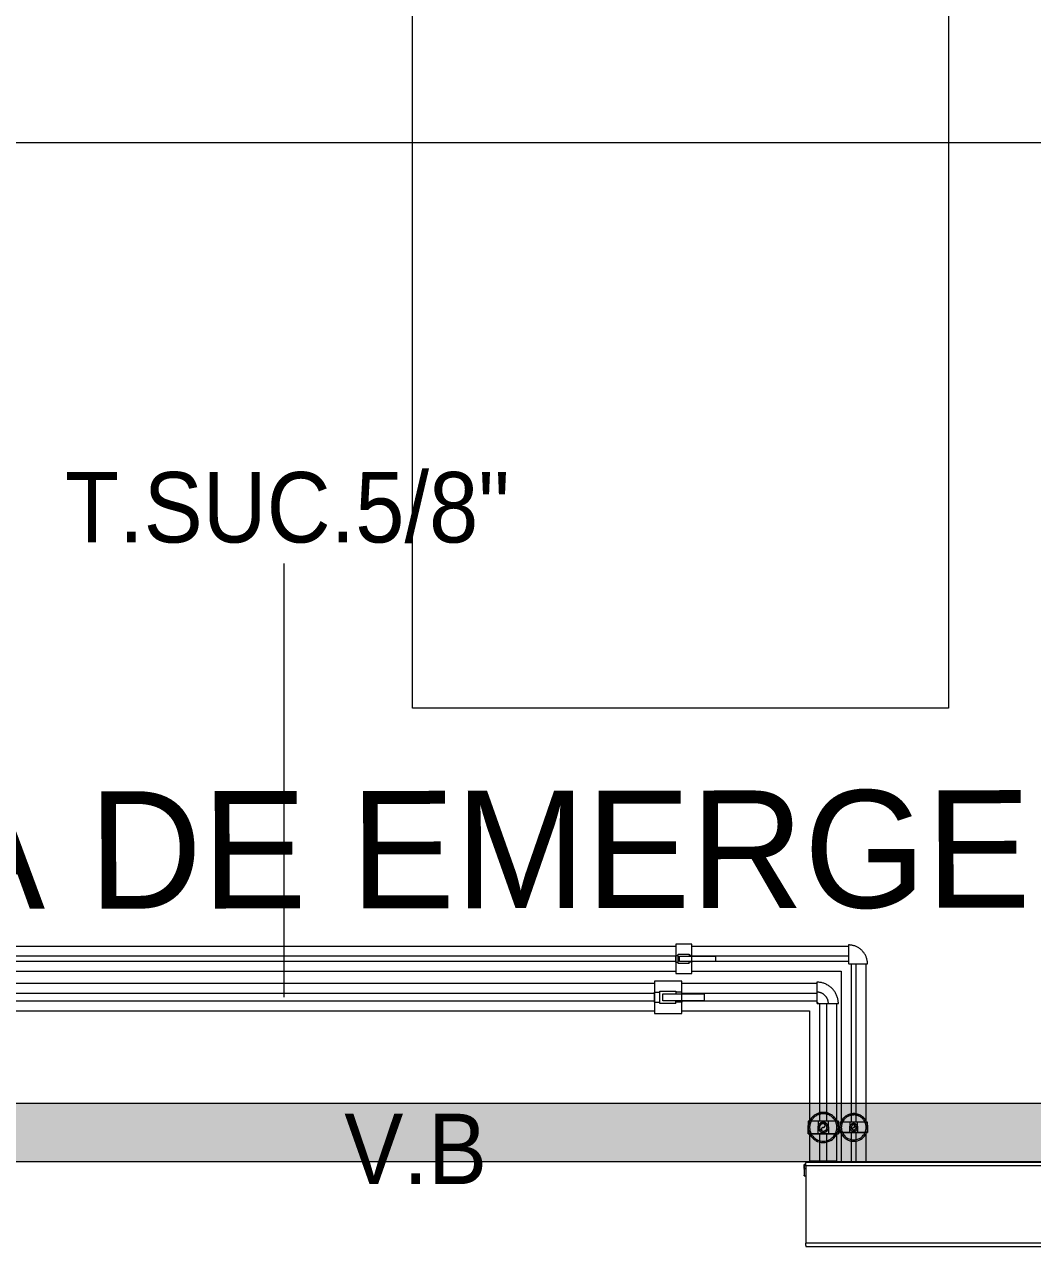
# Model space of a CAD drawing. Header units: metres. Extents: x 31.9 to 92.3, y -29 to 44.
# Drawn here: x 78.888 to 81.464, y -14.744 to -11.622 of the extents above; entities that cross this region are included whole.
import ezdxf

# ---------------------------------------------------------------- set-up
doc = ezdxf.new("R2010")
doc.units = ezdxf.units.M
doc.header["$LTSCALE"] = 100
doc.linetypes.add('HIDDEN JT', pattern=[0.0016, 0.001, -0.0006])
for name, color, linetype, lineweight in [('A-ANNO-NOTE', 7, 'Continuous', 9), ('Arqui', 8, 'Continuous', 0), ('M-EQPM', 7, 'Continuous', 18), ('P-PIPE', 7, 'Continuous', 18), ('P-PIPE-IDEN', 7, 'Continuous', 9)]:
    doc.layers.add(name, color=color, linetype=linetype, lineweight=lineweight)
doc.layers.add('A-DETL', color=7, linetype='Continuous', lineweight=9, true_color=0x00a600)
doc.styles.add('SansSerif', font='SANSS__.TTF', dxfattribs={"width": 0.9, "height": 0.18})
doc.styles.add('SansSerif_1', font='SANSS__.TTF', dxfattribs={"width": 0.9, "height": 0.0018})

# ---------------------------------------------------------------- blocks, each defined once
blk = doc.blocks.new('estructura etapa 3')
at = {"layer": 'Arqui'}
blk.add_line((-93.5202, -6703.6738), (-46.5015, -6703.6738), dxfattribs=at)
blk = doc.blocks.new('A$C59bbb444')
at = {"layer": 'Arqui', "ltscale": 0.3}
h = blk.add_hatch(color=256, dxfattribs=at)
h.dxf.hatch_style = 1
h.paths.add_polyline_path([(45.2653, 14.5965), (50.8169, 14.5965), (50.8169, 14.4465), (45.2653, 14.4465)])
at = {"layer": 'Arqui'}
blk.add_lwpolyline([(49.3687, 19.9553), (49.3687, 15.6053), (47.9987, 15.6053), (47.9987, 19.9553), (49.3687, 19.9553)], dxfattribs=at)
blk.add_lwpolyline([(45.2653, 14.5965), (50.8169, 14.5965), (50.8169, 14.4465), (45.2653, 14.4465)], close=True, dxfattribs=at)
blk.add_blockref('estructura etapa 3', (100.3206, 6720.7245), dxfattribs=at)
blk.add_text('PLANTA DE EMERGENCIA', height=0.3, rotation=0.0669, dxfattribs=at).set_placement((45.4991, 15.0913))
blk = doc.blocks.new('Ball_Valve-Brass-Standard_Port-WATTS-WBVS3-0_38_Thru_3_00_Inch-Soldered - 3_8_-2001148-NIVEL 03')
at = {"layer": 'P-PIPE', "color": 11, "true_color": 0xff8080}
for p, q in [((-0.081, -0.007), (-0.081, 0.007)), ((-0.081, 0.007), (0.0111, 0.007)), ((-0.0207, 0.0086), (-0.0137, 0.0086)), ((-0.0207, 0.007), (-0.0207, 0.0086)), ((-0.0137, 0.0119), (-0.0137, 0.007)), ((-0.0137, 0.0119), (0.0144, 0.0119)), ((0.0111, 0.007), (0.0111, -0.007)), ((0.0144, 0.0119), (0.0144, -0.0119)), ((0.0207, 0.0086), (0.0144, 0.0086)), ((0.0207, 0.0086), (0.0207, -0.0086)), ((0.0111, -0.007), (-0.081, -0.007)), ((-0.0207, -0.007), (-0.0207, -0.0086)), ((-0.0207, -0.0086), (-0.0137, -0.0086)), ((-0.0137, -0.0119), (-0.0137, -0.007)), ((0.0144, -0.0119), (-0.0137, -0.0119)), ((0.0207, -0.0086), (0.0144, -0.0086))]:
    blk.add_line(p, q, dxfattribs=at)
blk = doc.blocks.new('Ball_Valve-Brass-Standard_Port-WATTS-WBVS3-0_38_Thru_3_00_Inch-Soldered - 5_8_-2319746-NIVEL 03')
at = {"layer": 'P-PIPE', "color": 1, "true_color": 0xff0000}
for p, q in [((-0.0921, -0.0088), (-0.0921, 0.0088)), ((-0.0921, 0.0088), (0.0135, 0.0088)), ((-0.0349, 0.0127), (-0.0195, 0.0127)), ((-0.0349, 0.0088), (-0.0349, 0.0127)), ((-0.0195, 0.0159), (-0.0195, 0.0088)), ((-0.0195, 0.0159), (0.0219, 0.0159)), ((0.0135, 0.0088), (0.0135, -0.0088)), ((0.0219, 0.0159), (0.0219, -0.0159)), ((0.0349, 0.0127), (0.0219, 0.0127)), ((0.0349, 0.0127), (0.0349, -0.0127)), ((0.0135, -0.0088), (-0.0921, -0.0088)), ((-0.0349, -0.0088), (-0.0349, -0.0127)), ((-0.0349, -0.0127), (-0.0195, -0.0127)), ((-0.0195, -0.0159), (-0.0195, -0.0088)), ((0.0219, -0.0159), (-0.0195, -0.0159)), ((0.0349, -0.0127), (0.0219, -0.0127))]:
    blk.add_line(p, q, dxfattribs=at)
blk = doc.blocks.new('USA_IDU_RAC_QMD3_231005_SALIDA ATRAS - 18_000BTU_ 208-230V_ AR18CSDABWKNCV-V13-NIVEL 03')
at = {"layer": 'A-DETL', "color": 7, "linetype": 'HIDDEN JT'}
for centre, major_axis, start_param, end_param in [((80.88, -14.5414), (0, 0.00635), 0, 0.261799), ((80.88, -14.5414), (0, 0.00635), 6.021386, 6.283185), ((80.8846, -14.5322), (0, 0.00226), 0, 0.2618), ((81.9402, -14.5322), (0, 0.00226), 0, 0.2618), ((81.9449, -14.5414), (0, 0.00635), 6.021386, 6.283185), ((81.9449, -14.5414), (0, 0.00635), 0, 0.2618), ((80.8846, -14.7377), (0, 0.00661), 2.910337, 3.141593), ((81.9402, -14.7377), (0, 0.00661), 2.910337, 3.141593)]:
    blk.add_ellipse(centre, major_axis=major_axis, ratio=0.000003, start_param=start_param, end_param=end_param, dxfattribs=at)
at = {"layer": 'M-EQPM', "color": 1, "true_color": 0xff0000}
for p, q in [((80.8846, -14.535), (80.88, -14.535)), ((80.8846, -14.5377), (80.88, -14.5377)), ((80.88, -14.5441), (80.8846, -14.5441)), ((80.8846, -14.5454), (80.88, -14.5454)), ((81.9402, -14.5299), (80.8846, -14.5299)), ((80.8846, -14.5369), (80.8846, -14.5302)), ((80.8846, -14.5369), (81.9402, -14.5369)), ((81.9402, -14.5302), (81.9402, -14.5369)), ((81.9449, -14.535), (81.9402, -14.535)), ((81.9449, -14.5377), (81.9402, -14.5377)), ((81.9402, -14.5441), (81.9449, -14.5441)), ((81.9449, -14.5454), (81.9402, -14.5454)), ((80.88, -14.5634), (80.8846, -14.5634)), ((81.9402, -14.5634), (81.9449, -14.5634)), ((80.8846, -14.7416), (80.8846, -14.736)), ((81.9402, -14.736), (80.8846, -14.736)), ((81.9402, -14.736), (81.9402, -14.7416)), ((80.8846, -14.7443), (81.9402, -14.7443))]:
    blk.add_line(p, q, dxfattribs=at)
for centre, major_axis, start_param, end_param in [((80.88, -14.5414), (0, 0.00635), 0, 2.617994), ((80.88, -14.5414), (0, 0.00635), 5.497787, 6.283185), ((80.88, -14.5409), (0, 0.00317), 0, 3.141593), ((80.88, -14.5409), (0, 0.00318), 3.141593, 6.283185), ((80.88, -14.5544), (0, 0.009), 0, 3.141593), ((80.88, -14.5544), (0, 0.009), 5.759587, 6.283185), ((80.88, -14.5414), (0, 0.00635), 3.665192, 3.926991), ((80.8846, -14.5322), (0, 0.00226), 0, 0.523601), ((80.8846, -14.5499), (0, 0.4979), 1.544707, 1.953968), ((81.9402, -14.5322), (0, 0.00226), 0, 0.523599), ((81.9402, -14.5499), (0, 0.4979), 1.544707, 1.953968), ((81.9449, -14.5414), (0, 0.00635), 5.497787, 6.283185), ((81.9449, -14.5414), (0, 0.00635), 0, 2.617994), ((81.9449, -14.5409), (0, 0.00317), 3.141593, 6.283185), ((81.9449, -14.5409), (0, 0.00318), 0, 3.141593), ((81.9449, -14.5544), (0, 0.009), 5.759587, 6.283185), ((81.9449, -14.5544), (0, 0.009), 0, 3.141593), ((81.9449, -14.5414), (0, 0.00635), 3.665192, 3.926991), ((80.88, -14.5544), (0, 0.009), 3.141593, 3.665191), ((81.9449, -14.5544), (0, 0.009), 3.141593, 3.665191), ((80.8846, -14.7377), (0, 0.00661), 2.216568, 3.141593), ((81.9402, -14.7377), (0, 0.00661), 2.216568, 3.141593)]:
    blk.add_ellipse(centre, major_axis=major_axis, ratio=0.000003, start_param=start_param, end_param=end_param, dxfattribs=at)
blk = doc.blocks.new('Elbow - Welded - REFRIGERACION-V16-NIVEL 03')
at = {"layer": 'A-DETL', "color": 1, "linetype": 'HIDDEN JT', "true_color": 0xff0000}
for p, q in [((77.2059, -14.4562), (77.219, -14.4562)), ((77.219, -14.4562), (77.2322, -14.4562))]:
    blk.add_line(p, q, dxfattribs=at)
at = {"layer": 'A-DETL', "color": 1, "linetype": 'HIDDEN JT', "true_color": 0xff0000, "flags": 128}
for points in [[(77.2059, -14.4395), (77.2059, -14.4394), (77.2059, -14.4389), (77.206, -14.4383), (77.206, -14.4378), (77.2061, -14.4373), (77.2062, -14.4369)], [(77.2059, -14.4562), (77.2059, -14.4556), (77.2059, -14.4549), (77.2059, -14.4543), (77.2059, -14.4536), (77.2059, -14.453), (77.2059, -14.4523), (77.2059, -14.4517), (77.2059, -14.4511), (77.2059, -14.4505), (77.2059, -14.4499), (77.2059, -14.4493), (77.2059, -14.4487), (77.2059, -14.4481), (77.2059, -14.4476), (77.2059, -14.447), (77.2059, -14.4465), (77.2059, -14.446), (77.2059, -14.4455), (77.2059, -14.445), (77.2059, -14.4445), (77.2059, -14.4441), (77.2059, -14.4436), (77.2059, -14.4432), (77.2059, -14.4429), (77.2059, -14.4425), (77.2059, -14.4421), (77.2059, -14.4418), (77.2059, -14.4415), (77.2059, -14.4413), (77.2059, -14.441), (77.2059, -14.4408), (77.2059, -14.4406), (77.2059, -14.4404), (77.2059, -14.4403)], [(77.2063, -14.4365), (77.2064, -14.4363), (77.2065, -14.4358), (77.2067, -14.4353), (77.2069, -14.4348), (77.2071, -14.4343), (77.2074, -14.4338), (77.2076, -14.4334), (77.2079, -14.4329), (77.2082, -14.4325), (77.2085, -14.4321), (77.2088, -14.4316), (77.2091, -14.4312), (77.2095, -14.4308), (77.2099, -14.4305), (77.2102, -14.4301), (77.2106, -14.4298), (77.2111, -14.4294), (77.2115, -14.4291), (77.2119, -14.4288), (77.2124, -14.4286), (77.2128, -14.4283), (77.2133, -14.4281), (77.2138, -14.4279), (77.2143, -14.4277), (77.2148, -14.4275), (77.2153, -14.4273), (77.2158, -14.4272), (77.2163, -14.427), (77.2168, -14.4269), (77.2173, -14.4269), (77.2178, -14.4268), (77.2184, -14.4268), (77.2189, -14.4268), (77.219, -14.4268)], [(77.219, -14.4268), (77.2195, -14.4268), (77.2201, -14.4268), (77.2206, -14.4269), (77.2211, -14.4269), (77.2216, -14.427), (77.2221, -14.4271), (77.2227, -14.4273), (77.2232, -14.4274), (77.2237, -14.4276), (77.2241, -14.4278), (77.2246, -14.428), (77.2251, -14.4282), (77.2256, -14.4285), (77.226, -14.4288), (77.2264, -14.4291), (77.2269, -14.4294), (77.2273, -14.4297), (77.2277, -14.43), (77.2281, -14.4304), (77.2285, -14.4307), (77.2288, -14.4311), (77.2292, -14.4315), (77.2295, -14.4319), (77.2298, -14.4324), (77.2301, -14.4328), (77.2304, -14.4332), (77.2306, -14.4337), (77.2309, -14.4342), (77.2311, -14.4347), (77.2313, -14.4351), (77.2315, -14.4356), (77.2316, -14.4361)], [(77.2318, -14.4369), (77.2319, -14.4372), (77.232, -14.4377), (77.2321, -14.4382), (77.2321, -14.4387), (77.2322, -14.4392), (77.2322, -14.4394)], [(77.2322, -14.4403), (77.2322, -14.4404), (77.2322, -14.4405), (77.2322, -14.4407), (77.2322, -14.4409), (77.2322, -14.4412), (77.2322, -14.4415), (77.2322, -14.4417), (77.2322, -14.4421), (77.2322, -14.4424), (77.2322, -14.4428), (77.2322, -14.4431), (77.2322, -14.4435), (77.2322, -14.444), (77.2322, -14.4444), (77.2322, -14.4449), (77.2322, -14.4453), (77.2322, -14.4458), (77.2322, -14.4463), (77.2322, -14.4469), (77.2322, -14.4474), (77.2322, -14.448), (77.2322, -14.4485), (77.2322, -14.4491), (77.2322, -14.4497), (77.2322, -14.4503), (77.2322, -14.4509), (77.2322, -14.4515), (77.2322, -14.4522), (77.2322, -14.4528), (77.2322, -14.4535), (77.2322, -14.4541), (77.2322, -14.4547), (77.2322, -14.4554), (77.2322, -14.456), (77.2322, -14.4562)]]:
    blk.add_lwpolyline(points, dxfattribs=at)
at = {"layer": 'A-DETL', "color": 1, "linetype": 'HIDDEN JT', "true_color": 0xff0000}
for start, end in [(147.6592, 165), (90, 138.9763), (23.4229, 90)]:
    blk.add_arc((77.219, -14.4399), 0.0131, start, end, dxfattribs=at)
blk = doc.blocks.new('Elbow - Welded - REFRIGERACION-V17-NIVEL 03')
at = {"layer": 'A-DETL', "color": 11, "linetype": 'HIDDEN JT', "true_color": 0xff8080}
for p, q in [((77.2868, -14.453), (77.2968, -14.453)), ((77.2968, -14.453), (77.3068, -14.453))]:
    blk.add_line(p, q, dxfattribs=at)
at = {"layer": 'A-DETL', "color": 11, "linetype": 'HIDDEN JT', "true_color": 0xff8080, "flags": 128}
for points in [[(77.2868, -14.453), (77.2868, -14.4525), (77.2868, -14.452), (77.2868, -14.4515), (77.2868, -14.451), (77.2868, -14.4504), (77.2868, -14.4499), (77.2868, -14.4494), (77.2868, -14.4489), (77.2868, -14.4484), (77.2868, -14.4479), (77.2868, -14.4475), (77.2868, -14.447), (77.2868, -14.4465), (77.2868, -14.4461), (77.2868, -14.4456), (77.2868, -14.4452), (77.2868, -14.4448), (77.2868, -14.4444), (77.2868, -14.444), (77.2868, -14.4436), (77.2868, -14.4433), (77.2868, -14.4429), (77.2868, -14.4426), (77.2868, -14.4423), (77.2868, -14.442), (77.2868, -14.4417), (77.2868, -14.4415), (77.2868, -14.4412), (77.2868, -14.441), (77.2868, -14.4408), (77.2868, -14.4406), (77.2868, -14.4405), (77.2868, -14.4403)], [(77.2869, -14.4394), (77.2869, -14.4391), (77.2869, -14.4387), (77.287, -14.4383), (77.287, -14.4379), (77.2871, -14.4378)], [(77.2872, -14.4373), (77.2872, -14.4371), (77.2873, -14.4368), (77.2875, -14.4364), (77.2876, -14.436), (77.2878, -14.4357), (77.288, -14.4353), (77.2882, -14.4349), (77.2884, -14.4346), (77.2886, -14.4343), (77.2888, -14.4339), (77.2891, -14.4336), (77.2893, -14.4333), (77.2896, -14.433), (77.2899, -14.4328), (77.2902, -14.4325), (77.2905, -14.4322), (77.2908, -14.432), (77.2911, -14.4317), (77.2914, -14.4315), (77.2918, -14.4313), (77.2921, -14.4311), (77.2925, -14.4309), (77.2928, -14.4308), (77.2932, -14.4306), (77.2936, -14.4305), (77.294, -14.4304), (77.2943, -14.4302), (77.2947, -14.4302), (77.2951, -14.4301), (77.2955, -14.43), (77.2959, -14.43), (77.2963, -14.4299), (77.2967, -14.4299), (77.2968, -14.4299)], [(77.2968, -14.4299), (77.2972, -14.4299), (77.2976, -14.43), (77.298, -14.43), (77.2984, -14.4301), (77.2988, -14.4301), (77.2992, -14.4302), (77.2996, -14.4303), (77.2999, -14.4304), (77.3003, -14.4306), (77.3007, -14.4307), (77.3011, -14.4309), (77.3014, -14.4311), (77.3018, -14.4312), (77.3021, -14.4315), (77.3024, -14.4317), (77.3028, -14.4319), (77.3031, -14.4321), (77.3034, -14.4324), (77.3037, -14.4327), (77.304, -14.433), (77.3042, -14.4332), (77.3045, -14.4335), (77.3047, -14.4339), (77.305, -14.4342), (77.3052, -14.4345), (77.3054, -14.4349), (77.3056, -14.4352), (77.3058, -14.4356), (77.306, -14.4359), (77.3061, -14.4363), (77.3062, -14.4367), (77.3064, -14.437), (77.3064, -14.4373)], [(77.3066, -14.4378), (77.3066, -14.4382), (77.3067, -14.4386), (77.3067, -14.439), (77.3068, -14.4394)], [(77.3068, -14.4403), (77.3068, -14.4404), (77.3068, -14.4406), (77.3068, -14.4407), (77.3068, -14.4409), (77.3068, -14.4412), (77.3068, -14.4414), (77.3068, -14.4416), (77.3068, -14.4419), (77.3068, -14.4422), (77.3068, -14.4425), (77.3068, -14.4428), (77.3068, -14.4432), (77.3068, -14.4435), (77.3068, -14.4439), (77.3068, -14.4443), (77.3068, -14.4447), (77.3068, -14.4451), (77.3068, -14.4455), (77.3068, -14.4459), (77.3068, -14.4464), (77.3068, -14.4469), (77.3068, -14.4473), (77.3068, -14.4478), (77.3068, -14.4483), (77.3068, -14.4488), (77.3068, -14.4493), (77.3068, -14.4498), (77.3068, -14.4503), (77.3068, -14.4508), (77.3068, -14.4513), (77.3068, -14.4519), (77.3068, -14.4524), (77.3068, -14.4529), (77.3068, -14.453)]]:
    blk.add_lwpolyline(points, dxfattribs=at)
at = {"layer": 'A-DETL', "color": 11, "linetype": 'HIDDEN JT', "true_color": 0xff8080}
for start, end in [(90, 165), (15, 90)]:
    blk.add_arc((77.2968, -14.4399), 0.00997, start, end, dxfattribs=at)
blk = doc.blocks.new('Elbow - Welded - REFRIGERACION-V14-NIVEL 03')
at = {"layer": 'A-DETL', "color": 1, "linetype": 'HIDDEN JT', "true_color": 0xff0000, "flags": 128}
for points in [[(81.3885, -8.5098), (81.3884, -8.5098), (81.3882, -8.5098), (81.388, -8.5098)], [(81.388, -8.5361), (81.3882, -8.5361), (81.3883, -8.5361), (81.3885, -8.5361)]]:
    blk.add_lwpolyline(points, dxfattribs=at)
at = {"layer": 'P-PIPE', "color": 1, "true_color": 0xff0000, "flags": 128}
for points in [[(81.3888, -8.5098), (81.3888, -8.5098), (81.3888, -8.5098), (81.3887, -8.5098), (81.3886, -8.5098), (81.3885, -8.5098), (81.3884, -8.5098), (81.3882, -8.5098), (81.388, -8.5098), (81.3878, -8.5098), (81.3875, -8.5098), (81.3873, -8.5098), (81.387, -8.5098), (81.3867, -8.5098), (81.3863, -8.5098), (81.386, -8.5098), (81.3856, -8.5098), (81.3852, -8.5098), (81.3848, -8.5098), (81.3843, -8.5098), (81.3839, -8.5098), (81.3834, -8.5098), (81.3829, -8.5098), (81.3824, -8.5098), (81.3819, -8.5098), (81.3813, -8.5098), (81.3808, -8.5098), (81.3802, -8.5098), (81.3796, -8.5098), (81.379, -8.5098), (81.3784, -8.5098), (81.3778, -8.5098), (81.3772, -8.5098), (81.3766, -8.5098), (81.3759, -8.5098), (81.3753, -8.5098), (81.3746, -8.5098), (81.374, -8.5098), (81.3733, -8.5098), (81.3727, -8.5098), (81.3725, -8.5098)], [(81.3725, -8.5361), (81.3732, -8.5361), (81.3738, -8.5361), (81.3745, -8.5361), (81.3751, -8.5361), (81.3758, -8.5361), (81.3764, -8.5361), (81.377, -8.5361), (81.3776, -8.5361), (81.3783, -8.5361), (81.3789, -8.5361), (81.3795, -8.5361), (81.3801, -8.5361), (81.3806, -8.5361), (81.3812, -8.5361), (81.3817, -8.5361), (81.3823, -8.5361), (81.3828, -8.5361), (81.3833, -8.5361), (81.3838, -8.5361), (81.3842, -8.5361), (81.3847, -8.5361), (81.3851, -8.5361), (81.3855, -8.5361), (81.3859, -8.5361), (81.3862, -8.5361), (81.3866, -8.5361), (81.3869, -8.5361), (81.3872, -8.5361), (81.3875, -8.5361), (81.3877, -8.5361), (81.388, -8.5361), (81.3882, -8.5361), (81.3883, -8.5361), (81.3885, -8.5361), (81.3886, -8.5361), (81.3887, -8.5361), (81.3888, -8.5361), (81.3888, -8.5361), (81.3888, -8.5361)]]:
    blk.add_lwpolyline(points, dxfattribs=at)
at = {"layer": 'P-PIPE', "color": 1, "true_color": 0xff0000}
for start, end in [(0, 113.2061), (255, 0), (229.1931, 237.4424)]:
    blk.add_arc((81.3888, -8.523), 0.0131, start, end, dxfattribs=at)
blk = doc.blocks.new('Elbow - Welded - REFRIGERACION-V18-NIVEL 03')
at = {"layer": 'A-DETL', "color": 1, "linetype": 'HIDDEN JT', "true_color": 0xff0000, "flags": 128}
blk.add_lwpolyline([(-0.0131, 0.0163), (-0.0131, 0.0162), (-0.0132, 0.0161), (-0.0132, 0.0159), (-0.0132, 0.0158), (-0.0132, 0.0157), (-0.0132, 0.0156), (-0.0133, 0.0154), (-0.0133, 0.0153), (-0.0134, 0.0152), (-0.0134, 0.0151), (-0.0134, 0.015), (-0.0135, 0.0149), (-0.0136, 0.0147), (-0.0136, 0.0146), (-0.0137, 0.0145), (-0.0138, 0.0144), (-0.0139, 0.0143), (-0.0139, 0.0142), (-0.014, 0.0141), (-0.0141, 0.014), (-0.0142, 0.014), (-0.0143, 0.0139), (-0.0144, 0.0138), (-0.0145, 0.0137), (-0.0146, 0.0136), (-0.0147, 0.0136), (-0.0148, 0.0135), (-0.0149, 0.0135), (-0.0151, 0.0134), (-0.0152, 0.0134), (-0.0153, 0.0133), (-0.0154, 0.0133), (-0.0155, 0.0132), (-0.0157, 0.0132), (-0.0158, 0.0132), (-0.0159, 0.0132), (-0.016, 0.0132), (-0.0162, 0.0132), (-0.0163, 0.0131), (-0.0163, 0.0131)], dxfattribs=at)
at = {"layer": 'P-PIPE', "color": 1, "true_color": 0xff0000, "flags": 128}
for points in [[(-0.0163, -0.0131), (-0.0151, -0.0131), (-0.014, -0.0131), (-0.0128, -0.0129), (-0.0116, -0.0128), (-0.0105, -0.0126), (-0.0093, -0.0123), (-0.0082, -0.012), (-0.0071, -0.0117), (-0.0059, -0.0113), (-0.0048, -0.0108), (-0.0038, -0.0103), (-0.0027, -0.0098), (-0.0017, -0.0093), (-0.0007, -0.0086), (0.0003, -0.008), (0.0013, -0.0073), (0.0022, -0.0066), (0.0031, -0.0058), (0.004, -0.005), (0.0048, -0.0042), (0.0056, -0.0033), (0.0064, -0.0025), (0.0071, -0.0015), (0.0078, -0.0006), (0.0085, 0.0004), (0.0091, 0.0014), (0.0097, 0.0024), (0.0102, 0.0035), (0.0107, 0.0046), (0.0111, 0.0056), (0.0115, 0.0068), (0.0119, 0.0079), (0.0122, 0.009), (0.0125, 0.0102), (0.0127, 0.0113), (0.0129, 0.0125), (0.013, 0.0136), (0.0131, 0.0148), (0.0131, 0.016), (0.0131, 0.0163)], [(-0.0131, 0.0163), (-0.0131, 0.0162), (-0.0132, 0.0161), (-0.0132, 0.0159), (-0.0132, 0.0158), (-0.0132, 0.0157), (-0.0132, 0.0156), (-0.0133, 0.0154), (-0.0133, 0.0153), (-0.0134, 0.0152), (-0.0134, 0.0151), (-0.0134, 0.015), (-0.0135, 0.0149), (-0.0136, 0.0147), (-0.0136, 0.0146), (-0.0137, 0.0145), (-0.0138, 0.0144), (-0.0139, 0.0143), (-0.0139, 0.0142), (-0.014, 0.0141), (-0.0141, 0.014), (-0.0142, 0.014), (-0.0143, 0.0139), (-0.0144, 0.0138), (-0.0145, 0.0137), (-0.0146, 0.0136), (-0.0147, 0.0136), (-0.0148, 0.0135), (-0.0149, 0.0135), (-0.0151, 0.0134), (-0.0152, 0.0134), (-0.0153, 0.0133), (-0.0154, 0.0133), (-0.0155, 0.0132), (-0.0157, 0.0132), (-0.0158, 0.0132), (-0.0159, 0.0132), (-0.016, 0.0132), (-0.0162, 0.0132), (-0.0163, 0.0131)]]:
    blk.add_lwpolyline(points, dxfattribs=at)
blk = doc.blocks.new('Elbow - Welded - REFRIGERACION-V10-NIVEL 03')
at = {"layer": 'A-DETL', "color": 11, "linetype": 'HIDDEN JT', "true_color": 0xff8080, "flags": 128}
for points in [[(80.9968, -14.439), (80.9968, -14.4392), (80.9968, -14.4394), (80.9968, -14.4395)], [(81.0168, -14.4395), (81.0168, -14.4394), (81.0168, -14.4392), (81.0168, -14.4391), (81.0168, -14.4389)]]:
    blk.add_lwpolyline(points, dxfattribs=at)
at = {"layer": 'A-DETL', "color": 11, "linetype": 'HIDDEN JT', "true_color": 0xff8080}
blk.add_arc((81.0068, -14.4399), 0.00997, 164.4768, 165, dxfattribs=at)
at = {"layer": 'P-PIPE', "color": 11, "true_color": 0xff8080, "flags": 128}
for points in [[(80.9968, -14.4268), (80.9968, -14.4273), (80.9968, -14.4278), (80.9968, -14.4283), (80.9968, -14.4289), (80.9968, -14.4294), (80.9968, -14.4299), (80.9968, -14.4304), (80.9968, -14.4309), (80.9968, -14.4314), (80.9968, -14.4319), (80.9968, -14.4324), (80.9968, -14.4328), (80.9968, -14.4333), (80.9968, -14.4337), (80.9968, -14.4342), (80.9968, -14.4346), (80.9968, -14.435), (80.9968, -14.4354), (80.9968, -14.4358), (80.9968, -14.4362), (80.9968, -14.4365), (80.9968, -14.4369), (80.9968, -14.4372), (80.9968, -14.4375), (80.9968, -14.4378), (80.9968, -14.4381), (80.9968, -14.4384), (80.9968, -14.4386), (80.9968, -14.4388), (80.9968, -14.439), (80.9968, -14.4392), (80.9968, -14.4394), (80.9968, -14.4395), (80.9968, -14.4396), (80.9968, -14.4397), (80.9968, -14.4398), (80.9968, -14.4398), (80.9968, -14.4399), (80.9968, -14.4399)], [(81.0168, -14.4399), (81.0168, -14.4399), (81.0168, -14.4399), (81.0168, -14.4398), (81.0168, -14.4397), (81.0168, -14.4396), (81.0168, -14.4395), (81.0168, -14.4394), (81.0168, -14.4392), (81.0168, -14.4391), (81.0168, -14.4389), (81.0168, -14.4387), (81.0168, -14.4384), (81.0168, -14.4382), (81.0168, -14.4379), (81.0168, -14.4376), (81.0168, -14.4373), (81.0168, -14.437), (81.0168, -14.4366), (81.0168, -14.4363), (81.0168, -14.4359), (81.0168, -14.4355), (81.0168, -14.4351), (81.0168, -14.4347), (81.0168, -14.4343), (81.0168, -14.4339), (81.0168, -14.4334), (81.0168, -14.433), (81.0168, -14.4325), (81.0168, -14.432), (81.0168, -14.4315), (81.0168, -14.431), (81.0168, -14.4305), (81.0168, -14.43), (81.0168, -14.4295), (81.0168, -14.429), (81.0168, -14.4285), (81.0168, -14.4279), (81.0168, -14.4274), (81.0168, -14.4269), (81.0168, -14.4268)]]:
    blk.add_lwpolyline(points, dxfattribs=at)
at = {"layer": 'P-PIPE', "color": 11, "true_color": 0xff8080}
for start, end in [(164.4768, 270), (270, 15)]:
    blk.add_arc((81.0068, -14.4399), 0.00997, start, end, dxfattribs=at)
blk = doc.blocks.new('VALVULA DE BOLA - VALVULA DE BOLA-580206-NIVEL 03')
at = {"layer": 'A-ANNO-NOTE', "insert": (-0.001708, 0.001189), "char_height": 0.0018, "width": 0.00432911, "attachment_point": 1, "style": 'SansSerif_1'}
blk.add_mtext('V.B', dxfattribs=at)

msp = doc.modelspace()

# ---------------------------------------------------------------- linework, layer by layer
at = {"layer": 'A-DETL', "color": 11, "linetype": 'HIDDEN JT', "true_color": 0xff8080}
for p, q in [((80.994, -14.0223), (80.9937, -14.0223)), ((80.9739, -14.4527), (81.0398, -14.4527)), ((81.0398, -14.453), (80.9739, -14.453)), ((80.9751, -14.453), (80.9751, -14.4549)), ((80.978, -14.453), (80.9751, -14.453)), ((81.0132, -14.453), (80.9777, -14.453)), ((81.0005, -14.453), (81.0005, -14.4744)), ((81.036, -14.453), (81.0005, -14.453)), ((81.0132, -14.4744), (81.0132, -14.453)), ((81.0386, -14.453), (81.0358, -14.453)), ((81.0386, -14.4549), (81.0386, -14.453)), ((81.0398, -14.4528), (81.0398, -14.4527))]:
    msp.add_line(p, q, dxfattribs=at)
at = {"layer": 'A-DETL', "color": 1, "linetype": 'HIDDEN JT', "true_color": 0xff0000}
for p, q in [((80.913, -14.1237), (80.9127, -14.1237)), ((80.894, -14.4559), (80.9642, -14.4559)), ((80.894, -14.4559), (80.894, -14.456)), ((80.9642, -14.4562), (80.894, -14.4562)), ((80.8982, -14.4562), (80.8941, -14.4562)), ((80.9593, -14.4562), (80.8988, -14.4562)), ((80.9195, -14.4562), (80.9195, -14.477)), ((80.9386, -14.4562), (80.9195, -14.4562)), ((80.9386, -14.477), (80.9386, -14.4562)), ((80.964, -14.4562), (80.9599, -14.4562)), ((80.9642, -14.456), (80.9642, -14.4559))]:
    msp.add_line(p, q, dxfattribs=at)
at = {"layer": 'A-DETL', "color": 1, "linetype": 'HIDDEN JT', "true_color": 0xff0000, "flags": 128}
for points in [[(80.8906, -14.4368), (80.8908, -14.4353), (80.891, -14.4338), (80.8913, -14.4322), (80.8916, -14.4307), (80.892, -14.4293), (80.8925, -14.4278), (80.893, -14.4263), (80.8936, -14.4249), (80.8942, -14.4235), (80.8949, -14.4221), (80.8956, -14.4208), (80.8964, -14.4194), (80.8973, -14.4181), (80.8982, -14.4169), (80.8991, -14.4157), (80.9001, -14.4145), (80.9011, -14.4133), (80.9022, -14.4123), (80.9033, -14.4112), (80.9045, -14.4102), (80.9057, -14.4092), (80.907, -14.4083), (80.9082, -14.4075), (80.9096, -14.4067), (80.9109, -14.4059), (80.9123, -14.4052), (80.9137, -14.4046), (80.9151, -14.404), (80.9166, -14.4034), (80.918, -14.403), (80.9195, -14.4026), (80.921, -14.4022), (80.9225, -14.4019), (80.924, -14.4017), (80.9256, -14.4015), (80.9271, -14.4014), (80.9287, -14.4014), (80.9291, -14.4014)], [(80.9291, -14.4014), (80.9306, -14.4014), (80.9322, -14.4015), (80.9337, -14.4016), (80.9352, -14.4018), (80.9367, -14.4021), (80.9382, -14.4025), (80.9397, -14.4029), (80.9412, -14.4033), (80.9426, -14.4038), (80.9441, -14.4044), (80.9455, -14.405), (80.9469, -14.4057), (80.9482, -14.4065), (80.9495, -14.4072), (80.9508, -14.4081), (80.9521, -14.409), (80.9533, -14.4099), (80.9545, -14.4109), (80.9556, -14.412), (80.9567, -14.413), (80.9578, -14.4142), (80.9588, -14.4153), (80.9597, -14.4166), (80.9606, -14.4178), (80.9615, -14.4191), (80.9623, -14.4204), (80.9631, -14.4217), (80.9638, -14.4231), (80.9644, -14.4245), (80.965, -14.4259), (80.9655, -14.4274), (80.966, -14.4289), (80.9664, -14.4303), (80.9668, -14.4318), (80.9671, -14.4334), (80.9673, -14.4349), (80.9675, -14.4364)], [(80.8905, -14.439), (80.8905, -14.4392), (80.8905, -14.4394)], [(80.8905, -14.4408), (80.8905, -14.4406), (80.8905, -14.4404)], [(80.9676, -14.4404), (80.9676, -14.4405), (80.9676, -14.4407)]]:
    msp.add_lwpolyline(points, dxfattribs=at)
at = {"layer": 'A-DETL', "color": 11, "linetype": 'HIDDEN JT', "true_color": 0xff8080, "flags": 128}
for points in [[(80.975, -14.4245), (80.9755, -14.4236), (80.9762, -14.4223), (80.9769, -14.4211), (80.9777, -14.4199), (80.9785, -14.4188), (80.9794, -14.4177), (80.9803, -14.4166), (80.9812, -14.4155), (80.9822, -14.4145), (80.9832, -14.4136), (80.9843, -14.4126), (80.9854, -14.4118), (80.9866, -14.4109), (80.9877, -14.4101), (80.989, -14.4094), (80.9902, -14.4087), (80.9914, -14.4081), (80.9927, -14.4075), (80.994, -14.4069), (80.9954, -14.4064), (80.9967, -14.406), (80.9981, -14.4056), (80.9995, -14.4053), (81.0008, -14.405), (81.0022, -14.4048), (81.0037, -14.4047), (81.0051, -14.4046), (81.0065, -14.4045), (81.0069, -14.4045)], [(81.0069, -14.4045), (81.0083, -14.4046), (81.0097, -14.4046), (81.0111, -14.4048), (81.0125, -14.405), (81.0139, -14.4052), (81.0153, -14.4055), (81.0166, -14.4059), (81.018, -14.4063), (81.0193, -14.4068), (81.0206, -14.4073), (81.0219, -14.4079), (81.0232, -14.4085), (81.0244, -14.4092), (81.0256, -14.4099), (81.0268, -14.4107), (81.028, -14.4115), (81.0291, -14.4124), (81.0302, -14.4133), (81.0312, -14.4143), (81.0322, -14.4153), (81.0332, -14.4163), (81.0341, -14.4174), (81.035, -14.4185), (81.0358, -14.4196), (81.0366, -14.4208), (81.0374, -14.422), (81.0381, -14.4232), (81.0387, -14.4245)], [(80.9715, -14.439), (80.9715, -14.4392), (80.9715, -14.4394)], [(80.9715, -14.4408), (80.9715, -14.4406), (80.9715, -14.4405)], [(80.9716, -14.4371), (80.9717, -14.4357), (80.9719, -14.4343), (80.9722, -14.4329), (80.9725, -14.4315), (80.9729, -14.4301), (80.9733, -14.4288), (80.9738, -14.4274), (80.9743, -14.4261)], [(81.0393, -14.4258), (81.0398, -14.4271), (81.0403, -14.4284), (81.0407, -14.4298), (81.0411, -14.4311), (81.0414, -14.4325), (81.0417, -14.4339), (81.0419, -14.4353), (81.0421, -14.4367), (81.0422, -14.4381)], [(81.0422, -14.4404), (81.0422, -14.4406), (81.0422, -14.4407), (81.0422, -14.4409)]]:
    msp.add_lwpolyline(points, dxfattribs=at)
at = {"layer": 'A-DETL', "color": 1, "linetype": 'HIDDEN JT', "true_color": 0xff0000}
for centre, radius, start, end in [((80.9291, -14.4399), 0.0385, 90, 175.9446), ((80.9291, -14.4399), 0.0349, 152.1389, 180), ((80.9291, -14.4399), 0.0349, 90, 150), ((80.9291, -14.4399), 0.0385, 4.0509, 90), ((80.9291, -14.4399), 0.0349, 27.9048, 90), ((80.9291, -14.4399), 0.0349, 0, 27.8611), ((80.9291, -14.4399), 0.0349, 180, 193.9305), ((80.9291, -14.4399), 0.0349, 180, 270), ((80.9291, -14.4399), 0.0349, 160.7155, 165), ((80.9291, -14.4399), 0.0349, 199.2756, 207.8611), ((80.9291, -14.4399), 0.00952, 0, 180), ((80.9291, -14.4399), 0.00952, 180, 0), ((80.9291, -14.4447), 0.00476, 90, 270), ((80.9291, -14.4351), 0.00476, 270, 90), ((80.9291, -14.4399), 0.0349, 270, 0), ((80.9291, -14.4399), 0.0349, 332.1389, 340.7244), ((80.9291, -14.4399), 0.0349, 15, 19.2845), ((80.9291, -14.4399), 0.0349, 346.0695, 0)]:
    msp.add_arc(centre, radius, start, end, dxfattribs=at)
at = {"layer": 'A-DETL', "color": 11, "linetype": 'HIDDEN JT', "true_color": 0xff8080}
for centre, radius, start, end in [((81.0069, -14.4399), 0.0354, 90, 154.2857), ((81.0069, -14.4399), 0.0317, 90, 155.3998), ((81.0069, -14.4399), 0.0354, 25.8854, 90), ((81.0069, -14.4399), 0.0318, 24.6552, 90), ((81.0069, -14.4399), 0.0354, 158.1423, 176.2267), ((81.0069, -14.4399), 0.0317, 155.5397, 180), ((81.0069, -14.4399), 0.0317, 180, 192.2301), ((81.0069, -14.4399), 0.0318, 180, 270), ((81.0069, -14.4399), 0.0317, 161.8483, 165), ((81.0069, -14.4399), 0.0317, 198.1295, 204.4603), ((81.0069, -14.4399), 0.00635, 0, 180), ((81.0069, -14.4399), 0.00635, 180, 0), ((81.0069, -14.4431), 0.00317, 90, 270), ((81.0069, -14.4367), 0.00318, 270, 90), ((81.0069, -14.4399), 0.0318, 270, 0), ((81.0069, -14.4399), 0.0318, 0, 24.4603), ((81.0069, -14.4399), 0.0318, 335.5397, 341.8705), ((81.0069, -14.4399), 0.0318, 15, 18.1517), ((81.0069, -14.4399), 0.0318, 347.7699, 0), ((81.0069, -14.4399), 0.0354, 3.7685, 21.8405)]:
    msp.add_arc(centre, radius, start, end, dxfattribs=at)
at = {"layer": 'P-PIPE', "color": 11, "true_color": 0xff8080}
for p, q in [((80.5522, -13.9774), (75.4416, -13.9774)), ((80.5935, -13.9718), (80.5522, -13.9718)), ((80.5522, -13.9718), (80.5522, -14.0464)), ((80.5935, -14.0464), (80.5935, -13.9718)), ((80.9937, -13.9774), (80.5935, -13.9774)), ((80.9937, -13.9737), (80.9937, -14.0223)), ((80.5522, -14.0028), (75.423, -14.0028)), ((75.423, -14.0155), (80.5522, -14.0155)), ((80.9937, -14.0028), (80.5935, -14.0028)), ((80.5935, -14.0155), (80.9937, -14.0155)), ((75.423, -14.0409), (80.5522, -14.0409)), ((80.5522, -14.0464), (80.5935, -14.0464)), ((80.5935, -14.0409), (80.9751, -14.0409)), ((80.9751, -14.0409), (80.9751, -14.4268)), ((80.994, -14.0223), (81.0422, -14.0223)), ((81.0005, -14.0223), (81.0005, -14.4268)), ((81.0132, -14.4268), (81.0132, -14.0223)), ((81.0386, -14.4268), (81.0386, -14.0223)), ((80.9721, -14.4268), (80.9715, -14.4268)), ((80.9715, -14.453), (80.9739, -14.453)), ((81.0413, -14.4268), (80.9724, -14.4268)), ((80.9739, -14.4528), (80.9739, -14.453)), ((80.9751, -14.455), (80.9751, -14.5267)), ((81.0386, -14.5267), (81.0386, -14.455)), ((81.0387, -14.4245), (81.0393, -14.4258)), ((81.0398, -14.453), (81.0398, -14.4527)), ((81.0398, -14.453), (81.0422, -14.453)), ((81.0422, -14.4268), (81.0415, -14.4268)), ((81.0005, -14.4744), (81.0005, -14.5267)), ((81.0132, -14.5267), (81.0132, -14.4744)), ((80.9751, -14.5267), (81.0386, -14.5267)), ((80.9767, -14.5267), (80.9783, -14.5299)), ((81.0005, -14.5267), (81.0021, -14.5299)), ((81.0116, -14.5299), (81.0132, -14.5267)), ((81.0354, -14.5299), (81.037, -14.5267))]:
    msp.add_line(p, q, dxfattribs=at)
at = {"layer": 'P-PIPE', "color": 1, "true_color": 0xff0000}
for p, q in [((80.4979, -14.0724), (75.3584, -14.0724)), ((80.5678, -14.0661), (80.4979, -14.0661)), ((80.4979, -14.0661), (80.4979, -14.1486)), ((80.5678, -14.1486), (80.5678, -14.0661)), ((80.9127, -14.0724), (80.5678, -14.0724)), ((80.9127, -14.0688), (80.9127, -14.1237)), ((80.4979, -14.0978), (75.3398, -14.0978)), ((80.9127, -14.0978), (80.5678, -14.0978)), ((75.3398, -14.1169), (80.4979, -14.1169)), ((75.3398, -14.1423), (80.4979, -14.1423)), ((80.5678, -14.1169), (80.9127, -14.1169)), ((80.5678, -14.1423), (80.8941, -14.1423)), ((80.8941, -14.1423), (80.8941, -14.4236)), ((80.9131, -14.1237), (80.9676, -14.1237)), ((80.9195, -14.1237), (80.9195, -14.4236)), ((80.9386, -14.4236), (80.9386, -14.1237)), ((80.964, -14.4236), (80.964, -14.1237)), ((80.4979, -14.1486), (80.5678, -14.1486)), ((80.9676, -14.4236), (80.8905, -14.4236)), ((80.8905, -14.4562), (80.894, -14.4562)), ((80.894, -14.4559), (80.894, -14.4562)), ((80.8941, -14.4562), (80.8941, -14.5251)), ((80.9195, -14.4771), (80.9195, -14.5251)), ((80.9386, -14.5251), (80.9386, -14.4771)), ((80.964, -14.5251), (80.964, -14.4562)), ((80.9642, -14.4562), (80.9642, -14.4559)), ((80.9642, -14.4562), (80.9676, -14.4562)), ((80.8941, -14.5251), (80.964, -14.5251)), ((80.8957, -14.5251), (80.8973, -14.5299)), ((80.9195, -14.5251), (80.9211, -14.5299)), ((80.937, -14.5299), (80.9386, -14.5251)), ((80.9608, -14.5299), (80.9624, -14.5251))]:
    msp.add_line(p, q, dxfattribs=at)
at = {"layer": 'P-PIPE', "color": 11, "true_color": 0xff8080, "flags": 128}
for points in [[(81.0422, -14.0223), (81.0422, -14.0203), (81.0421, -14.0184), (81.0419, -14.0165), (81.0416, -14.0145), (81.0413, -14.0126), (81.0408, -14.0107), (81.0403, -14.0089), (81.0398, -14.007), (81.0391, -14.0052), (81.0384, -14.0034), (81.0376, -14.0016), (81.0367, -13.9999), (81.0358, -13.9982), (81.0348, -13.9965), (81.0338, -13.9949), (81.0326, -13.9933), (81.0314, -13.9918), (81.0302, -13.9903), (81.0289, -13.9888), (81.0275, -13.9875), (81.0261, -13.9861), (81.0246, -13.9849), (81.0231, -13.9837), (81.0215, -13.9825), (81.0199, -13.9814), (81.0183, -13.9804), (81.0166, -13.9795), (81.0148, -13.9786), (81.0131, -13.9778), (81.0113, -13.977), (81.0095, -13.9764), (81.0076, -13.9758), (81.0058, -13.9753), (81.0039, -13.9748), (81.002, -13.9745), (81, -13.9742), (80.9981, -13.9739), (80.9962, -13.9738), (80.9942, -13.9737), (80.9937, -13.9737)], [(80.9715, -14.4268), (80.9715, -14.4273), (80.9715, -14.4278), (80.9715, -14.4283), (80.9715, -14.4289), (80.9715, -14.4294), (80.9715, -14.4299), (80.9715, -14.4304), (80.9715, -14.4309), (80.9715, -14.4314), (80.9715, -14.4319), (80.9715, -14.4324), (80.9715, -14.4328), (80.9715, -14.4333), (80.9715, -14.4337), (80.9715, -14.4342), (80.9715, -14.4346), (80.9715, -14.435), (80.9715, -14.4354), (80.9715, -14.4358), (80.9715, -14.4362), (80.9715, -14.4365), (80.9715, -14.4369), (80.9715, -14.4372), (80.9715, -14.4375), (80.9715, -14.4378), (80.9715, -14.4381), (80.9715, -14.4384), (80.9715, -14.4386), (80.9715, -14.4388), (80.9715, -14.439), (80.9715, -14.4392), (80.9715, -14.4394), (80.9715, -14.4395), (80.9715, -14.4396), (80.9715, -14.4397), (80.9715, -14.4398), (80.9715, -14.4398), (80.9715, -14.4399), (80.9715, -14.4399)], [(80.9715, -14.4399), (80.9715, -14.4385), (80.9716, -14.4371)], [(80.9715, -14.453), (80.9715, -14.4525), (80.9715, -14.452), (80.9715, -14.4515), (80.9715, -14.451), (80.9715, -14.4504), (80.9715, -14.4499), (80.9715, -14.4494), (80.9715, -14.4489), (80.9715, -14.4484), (80.9715, -14.4479), (80.9715, -14.4475), (80.9715, -14.447), (80.9715, -14.4465), (80.9715, -14.4461), (80.9715, -14.4456), (80.9715, -14.4452), (80.9715, -14.4448), (80.9715, -14.4444), (80.9715, -14.444), (80.9715, -14.4436), (80.9715, -14.4433), (80.9715, -14.4429), (80.9715, -14.4426), (80.9715, -14.4423), (80.9715, -14.442), (80.9715, -14.4417), (80.9715, -14.4415), (80.9715, -14.4412), (80.9715, -14.441), (80.9715, -14.4408), (80.9715, -14.4406), (80.9715, -14.4405), (80.9715, -14.4403), (80.9715, -14.4402), (80.9715, -14.4401), (80.9715, -14.44), (80.9715, -14.44), (80.9715, -14.4399), (80.9715, -14.4399)], [(80.9743, -14.4261), (80.9749, -14.4248), (80.975, -14.4246)], [(81.0422, -14.4399), (81.0422, -14.4399), (81.0422, -14.4399), (81.0422, -14.4398), (81.0422, -14.4397), (81.0422, -14.4396), (81.0422, -14.4395), (81.0422, -14.4394), (81.0422, -14.4392), (81.0422, -14.4391), (81.0422, -14.4389), (81.0422, -14.4387), (81.0422, -14.4384), (81.0422, -14.4382), (81.0422, -14.4379), (81.0422, -14.4376), (81.0422, -14.4373), (81.0422, -14.437), (81.0422, -14.4366), (81.0422, -14.4363), (81.0422, -14.4359), (81.0422, -14.4355), (81.0422, -14.4351), (81.0422, -14.4347), (81.0422, -14.4343), (81.0422, -14.4339), (81.0422, -14.4334), (81.0422, -14.433), (81.0422, -14.4325), (81.0422, -14.432), (81.0422, -14.4315), (81.0422, -14.431), (81.0422, -14.4305), (81.0422, -14.43), (81.0422, -14.4295), (81.0422, -14.429), (81.0422, -14.4285), (81.0422, -14.4279), (81.0422, -14.4274), (81.0422, -14.4269), (81.0422, -14.4268)], [(81.0422, -14.4381), (81.0422, -14.4395), (81.0422, -14.4399)], [(81.0422, -14.4399), (81.0422, -14.4399), (81.0422, -14.4399), (81.0422, -14.44), (81.0422, -14.4401), (81.0422, -14.4402), (81.0422, -14.4403), (81.0422, -14.4404), (81.0422, -14.4406), (81.0422, -14.4407), (81.0422, -14.4409), (81.0422, -14.4412), (81.0422, -14.4414), (81.0422, -14.4416), (81.0422, -14.4419), (81.0422, -14.4422), (81.0422, -14.4425), (81.0422, -14.4428), (81.0422, -14.4432), (81.0422, -14.4435), (81.0422, -14.4439), (81.0422, -14.4443), (81.0422, -14.4447), (81.0422, -14.4451), (81.0422, -14.4455), (81.0422, -14.4459), (81.0422, -14.4464), (81.0422, -14.4469), (81.0422, -14.4473), (81.0422, -14.4478), (81.0422, -14.4483), (81.0422, -14.4488), (81.0422, -14.4493), (81.0422, -14.4498), (81.0422, -14.4503), (81.0422, -14.4508), (81.0422, -14.4513), (81.0422, -14.4519), (81.0422, -14.4524), (81.0422, -14.4529), (81.0422, -14.453)]]:
    msp.add_lwpolyline(points, dxfattribs=at)
at = {"layer": 'P-PIPE', "color": 1, "true_color": 0xff0000, "flags": 128}
for points in [[(80.9676, -14.1237), (80.9676, -14.1215), (80.9674, -14.1193), (80.9672, -14.1171), (80.9669, -14.1149), (80.9665, -14.1128), (80.966, -14.1106), (80.9655, -14.1085), (80.9648, -14.1064), (80.9641, -14.1044), (80.9633, -14.1023), (80.9624, -14.1003), (80.9614, -14.0983), (80.9604, -14.0964), (80.9592, -14.0945), (80.958, -14.0927), (80.9568, -14.0909), (80.9554, -14.0892), (80.954, -14.0875), (80.9525, -14.0859), (80.951, -14.0843), (80.9494, -14.0828), (80.9477, -14.0814), (80.946, -14.08), (80.9442, -14.0787), (80.9424, -14.0775), (80.9405, -14.0764), (80.9386, -14.0753), (80.9367, -14.0743), (80.9347, -14.0734), (80.9326, -14.0725), (80.9306, -14.0718), (80.9285, -14.0711), (80.9264, -14.0705), (80.9242, -14.07), (80.9221, -14.0696), (80.9199, -14.0693), (80.9177, -14.069), (80.9155, -14.0689), (80.9133, -14.0688), (80.9127, -14.0688)], [(80.8905, -14.4236), (80.8905, -14.4242), (80.8905, -14.4249), (80.8905, -14.4255), (80.8905, -14.4262), (80.8905, -14.4268), (80.8905, -14.4275), (80.8905, -14.4281), (80.8905, -14.4287), (80.8905, -14.4293), (80.8905, -14.4299), (80.8905, -14.4305), (80.8905, -14.4311), (80.8905, -14.4317), (80.8905, -14.4323), (80.8905, -14.4328), (80.8905, -14.4333), (80.8905, -14.4338), (80.8905, -14.4343), (80.8905, -14.4348), (80.8905, -14.4353), (80.8905, -14.4357), (80.8905, -14.4362), (80.8905, -14.4366), (80.8905, -14.437), (80.8905, -14.4373), (80.8905, -14.4377), (80.8905, -14.438), (80.8905, -14.4383), (80.8905, -14.4385), (80.8905, -14.4388), (80.8905, -14.439), (80.8905, -14.4392), (80.8905, -14.4394), (80.8905, -14.4395), (80.8905, -14.4397), (80.8905, -14.4398), (80.8905, -14.4398), (80.8905, -14.4399), (80.8905, -14.4399)], [(80.9676, -14.4399), (80.9676, -14.4399), (80.9676, -14.4399), (80.9676, -14.4398), (80.9676, -14.4397), (80.9676, -14.4396), (80.9676, -14.4394), (80.9676, -14.4393), (80.9676, -14.4391), (80.9676, -14.4389), (80.9676, -14.4386), (80.9676, -14.4383), (80.9676, -14.4381), (80.9676, -14.4377), (80.9676, -14.4374), (80.9676, -14.4371), (80.9676, -14.4367), (80.9676, -14.4363), (80.9676, -14.4359), (80.9676, -14.4354), (80.9676, -14.435), (80.9676, -14.4345), (80.9676, -14.434), (80.9676, -14.4335), (80.9676, -14.4329), (80.9676, -14.4324), (80.9676, -14.4318), (80.9676, -14.4313), (80.9676, -14.4307), (80.9676, -14.4301), (80.9676, -14.4295), (80.9676, -14.4289), (80.9676, -14.4283), (80.9676, -14.4276), (80.9676, -14.427), (80.9676, -14.4264), (80.9676, -14.4257), (80.9676, -14.4251), (80.9676, -14.4244), (80.9676, -14.4238), (80.9676, -14.4236)], [(80.8905, -14.4399), (80.8906, -14.4384), (80.8906, -14.4368)], [(80.8905, -14.4562), (80.8905, -14.4556), (80.8905, -14.4549), (80.8905, -14.4543), (80.8905, -14.4536), (80.8905, -14.453), (80.8905, -14.4523), (80.8905, -14.4517), (80.8905, -14.4511), (80.8905, -14.4505), (80.8905, -14.4499), (80.8905, -14.4493), (80.8905, -14.4487), (80.8905, -14.4481), (80.8905, -14.4476), (80.8905, -14.447), (80.8905, -14.4465), (80.8905, -14.446), (80.8905, -14.4455), (80.8905, -14.445), (80.8905, -14.4445), (80.8905, -14.4441), (80.8905, -14.4436), (80.8905, -14.4432), (80.8905, -14.4429), (80.8905, -14.4425), (80.8905, -14.4421), (80.8905, -14.4418), (80.8905, -14.4415), (80.8905, -14.4413), (80.8905, -14.441), (80.8905, -14.4408), (80.8905, -14.4406), (80.8905, -14.4404), (80.8905, -14.4403), (80.8905, -14.4401), (80.8905, -14.44), (80.8905, -14.44), (80.8905, -14.4399), (80.8905, -14.4399)], [(80.9675, -14.4364), (80.9676, -14.4379), (80.9676, -14.4395), (80.9676, -14.4399)], [(80.9676, -14.4399), (80.9676, -14.4399), (80.9676, -14.44), (80.9676, -14.44), (80.9676, -14.4401), (80.9676, -14.4402), (80.9676, -14.4404), (80.9676, -14.4405), (80.9676, -14.4407), (80.9676, -14.4409), (80.9676, -14.4412), (80.9676, -14.4415), (80.9676, -14.4417), (80.9676, -14.4421), (80.9676, -14.4424), (80.9676, -14.4428), (80.9676, -14.4431), (80.9676, -14.4435), (80.9676, -14.444), (80.9676, -14.4444), (80.9676, -14.4449), (80.9676, -14.4453), (80.9676, -14.4458), (80.9676, -14.4463), (80.9676, -14.4469), (80.9676, -14.4474), (80.9676, -14.448), (80.9676, -14.4485), (80.9676, -14.4491), (80.9676, -14.4497), (80.9676, -14.4503), (80.9676, -14.4509), (80.9676, -14.4515), (80.9676, -14.4522), (80.9676, -14.4528), (80.9676, -14.4535), (80.9676, -14.4541), (80.9676, -14.4547), (80.9676, -14.4554), (80.9676, -14.456), (80.9676, -14.4562)]]:
    msp.add_lwpolyline(points, dxfattribs=at)
at = {"layer": 'P-PIPE', "color": 11, "true_color": 0xff8080}
for centre, radius, start, end in [((80.9937, -14.0223), 0.000329, 0, 90), ((81.0069, -14.4399), 0.0354, 176.2646, 180), ((81.0069, -14.4399), 0.0354, 176.5475, 180), ((81.0069, -14.4399), 0.0354, 180, 201.2456), ((81.0069, -14.4399), 0.0354, 180, 201.3132), ((81.0069, -14.4399), 0.0354, 154.2857, 158.0617), ((81.0069, -14.4399), 0.0354, 21.921, 25.7143), ((81.0069, -14.4399), 0.0354, 338.7544, 0), ((81.0069, -14.4399), 0.0354, 338.6868, 0), ((81.0069, -14.4399), 0.0354, 0, 3.7354), ((81.0069, -14.4399), 0.0354, 0, 3.4471), ((81.0069, -14.4399), 0.0354, 210, 254.2226), ((81.0069, -14.4399), 0.0354, 255, 270), ((81.0069, -14.4399), 0.0354, 270, 330)]:
    msp.add_arc(centre, radius, start, end, dxfattribs=at)
at = {"layer": 'P-PIPE', "color": 1, "true_color": 0xff0000}
for centre, radius, start, end in [((80.9127, -14.1237), 0.00035, 0, 90), ((80.9127, -14.1237), 0.00035, 0, 45), ((80.9291, -14.4399), 0.0385, 176.0174, 180), ((80.9291, -14.4399), 0.0385, 176.099, 180), ((80.9291, -14.4399), 0.0385, 180, 204.478), ((80.9291, -14.4399), 0.0385, 180, 190.1176), ((80.9291, -14.4399), 0.0385, 190.5511, 201.4718), ((80.9291, -14.4399), 0.0385, 335.522, 0), ((80.9291, -14.4399), 0.0385, 338.5282, 349.4489), ((80.9291, -14.4399), 0.0385, 349.8824, 0), ((80.9291, -14.4399), 0.0385, 0, 3.9826), ((80.9291, -14.4399), 0.0385, 0, 3.8948), ((80.9291, -14.4399), 0.0385, 210, 238.3522), ((80.9291, -14.4399), 0.0385, 240, 270), ((80.9291, -14.4399), 0.0385, 270, 330)]:
    msp.add_arc(centre, radius, start, end, dxfattribs=at)
at = {"layer": 'P-PIPE-IDEN'}
msp.add_line((79.551, -14.1074), (79.551, -12.9991), dxfattribs=at)

# ---------------------------------------------------------------- block references
at = {"layer": 'A-ANNO-NOTE', "xscale": 100, "yscale": 100, "zscale": 100}
msp.add_blockref('VALVULA DE BOLA - VALVULA DE BOLA-580206-NIVEL 03', (79.8758, -14.5237), dxfattribs=at)
at = {"layer": 'A-DETL', "color": 1, "linetype": 'HIDDEN JT', "true_color": 0xff0000}
for name, p, rotation in [('Elbow - Welded - REFRIGERACION-V18-NIVEL 03', (80.9291, -14.1074), 90), ('Elbow - Welded - REFRIGERACION-V14-NIVEL 03', (89.4521, 66.9489), 270.0000000000001)]:
    msp.add_blockref(name, p, dxfattribs=dict(at, rotation=rotation))
msp.add_blockref('Elbow - Welded - REFRIGERACION-V16-NIVEL 03', (3.71, 0), dxfattribs=at)
at = {"layer": 'A-DETL', "color": 11, "linetype": 'HIDDEN JT', "true_color": 0xff8080}
for name, p in [('Elbow - Welded - REFRIGERACION-V10-NIVEL 03', (0, 0)), ('Elbow - Welded - REFRIGERACION-V17-NIVEL 03', (3.71, 0))]:
    msp.add_blockref(name, p, dxfattribs=at)
at = {"layer": 'A-DETL', "color": 7, "linetype": 'HIDDEN JT'}
msp.add_blockref('USA_IDU_RAC_QMD3_231005_SALIDA ATRAS - 18_000BTU_ 208-230V_ AR18CSDABWKNCV-V13-NIVEL 03', (0, 0), dxfattribs=at)
at = {"layer": 'Arqui'}
msp.add_blockref('A$C59bbb444', (31.8807, -28.9743), dxfattribs=at)
at = {"layer": 'P-PIPE', "color": 11, "true_color": 0xff8080, "rotation": 180}
msp.add_blockref('Ball_Valve-Brass-Standard_Port-WATTS-WBVS3-0_38_Thru_3_00_Inch-Soldered - 3_8_-2001148-NIVEL 03', (80.5729, -14.0091), dxfattribs=at)
at = {"layer": 'P-PIPE', "color": 1, "true_color": 0xff0000, "rotation": 180}
msp.add_blockref('Ball_Valve-Brass-Standard_Port-WATTS-WBVS3-0_38_Thru_3_00_Inch-Soldered - 5_8_-2319746-NIVEL 03', (80.5329, -14.1074), dxfattribs=at)

# ---------------------------------------------------------------- texts
at = {"layer": 'P-PIPE-IDEN', "insert": (78.9912, -12.7656), "char_height": 0.18, "width": 1.34924, "attachment_point": 1, "style": 'SansSerif'}
msp.add_mtext('T.SUC.5/8"', dxfattribs=at)

doc.saveas('drawing.dxf')
